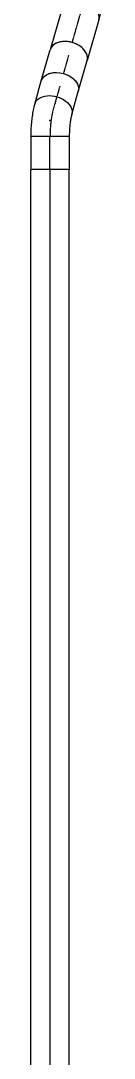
# Model space of a CAD drawing. Header units: millimetres. Extents: x 48717 to 75522, y 76128 to 88842.
# Drawn here: x 58364 to 58485, y 78509 to 80221 of the extents above; entities that cross this region are included whole.
import ezdxf

# ---------------------------------------------------------------- set-up
doc = ezdxf.new("R2010")
doc.units = ezdxf.units.MM
doc.linetypes.add('CENTER2', pattern=[1.125, 0.75, -0.125, 0.125, -0.125])
doc.layers.add('Top (Plan) View2-CENTER', color=1, linetype='CENTER2')
doc.layers.add('Top (Plan) View2-DV90-S1B-001a', color=140, linetype='Continuous')

# ---------------------------------------------------------------- blocks, each defined once
blk = doc.blocks.new('*U841')
at = {"layer": 'Top (Plan) View2-CENTER'}
blk.add_line((58395.8, 79974.8), (58395.8, 77045.7), dxfattribs=at)
at = {"layer": 'Top (Plan) View2-DV90-S1B-001a', "color": 0, "linetype": 'ByBlock', "lineweight": -2}
for p, q in [((58364.1, 77045.7), (58364.1, 79974.8)), ((58427.6, 77045.7), (58427.6, 79974.8))]:
    blk.add_line(p, q, dxfattribs=at)
for start_param, end_param in [(1.570796, 3.141593), (0, 1.570796)]:
    blk.add_ellipse((58395.8, 79974.8), major_axis=(31.7, 0), ratio=0.010002, start_param=start_param, end_param=end_param, dxfattribs=at)
blk = doc.blocks.new('*U845')
at = {"layer": 'Top (Plan) View2-CENTER'}
for p, q in [((58412, 80112.6), (58401.1, 80074.4)), ((58395.8, 79975.2), (58395.8, 80029.3))]:
    blk.add_line(p, q, dxfattribs=at)
blk.add_ellipse((58413.9, 80028.7), major_axis=(-0.2, 64), ratio=0.281866, start_param=0.774974, end_param=1.560372, dxfattribs=at)
blk.add_point((58395.8, 80055.8), dxfattribs=at)
at = {"layer": 'Top (Plan) View2-DV90-S1B-001a', "color": 0, "linetype": 'ByBlock', "lineweight": -2}
for p, q in [((58370.6, 80083.1), (58381.5, 80121.3)), ((58431.7, 80065.7), (58442.5, 80103.9)), ((58364.1, 80029.3), (58364.1, 79974.8)), ((58427.6, 80029.3), (58427.6, 79974.8))]:
    blk.add_line(p, q, dxfattribs=at)
at = {"layer": 'Top (Plan) View2-DV90-S1B-001a', "color": 0, "linetype": 'ByBlock', "lineweight": -2, "extrusion": (0, 0, -1)}
for centre, start_param, end_param in [((58412, 80112.6), 0, 2.744081), ((58412, 80112.6), 2.744081, 3.141593), ((58401.1, 80074.4), 0, 3.141593)]:
    blk.add_ellipse(centre, major_axis=(-30.5, 8.7), ratio=0.685472, start_param=start_param, end_param=end_param, dxfattribs=at)
at = {"layer": 'Top (Plan) View2-DV90-S1B-001a', "color": 0, "linetype": 'ByBlock', "lineweight": -2}
for centre, start_param, end_param in [((58395.8, 80029.3), 0, 3.141593), ((58395.8, 79974.8), 0.285753, 3.141593), ((58395.8, 79974.8), 6.282919, 6.568938)]:
    blk.add_ellipse(centre, major_axis=(31.7, 0), ratio=0.010002, start_param=start_param, end_param=end_param, dxfattribs=at)
for points in [[(58370.6, 80083.1), (58369.7, 80079.9), (58368.9, 80076.6), (58367.5, 80069.9), (58366.9, 80066.4), (58365.9, 80059.3), (58365.5, 80055.7), (58364.8, 80048.3), (58364.5, 80044.5), (58364.2, 80037), (58364.1, 80033.1), (58364.1, 80029.3)], [(58431.7, 80065.7), (58431.2, 80064.2), (58430.8, 80062.4), (58430, 80058.4), (58429.6, 80056.2), (58428.9, 80051.4), (58428.6, 80048.8), (58428.1, 80043.5), (58427.9, 80040.7), (58427.7, 80035.1), (58427.6, 80032.2), (58427.6, 80029.3)]]:
    blk.add_open_spline(points, degree=3, knots=[0.7758033, 0.7758033, 0.7758033, 0.7758033, 0.932883, 0.932883, 1.0899626, 1.0899626, 1.2470422, 1.2470422, 1.4041219, 1.4041219, 1.5612015, 1.5612015, 1.5612015, 1.5612015], dxfattribs=at)
blk = doc.blocks.new('*U846')
at = {"layer": 'Top (Plan) View2-CENTER'}
blk.add_line((58426.5, 80163.7), (58417.9, 80133.5), dxfattribs=at)
at = {"layer": 'Top (Plan) View2-DV90-S1B-001a', "color": 0, "linetype": 'ByBlock', "lineweight": -2}
for p, q in [((58381.5, 80121.3), (58396, 80172.4)), ((58442.5, 80103.9), (58457.1, 80155))]:
    blk.add_line(p, q, dxfattribs=at)
for start_param, end_param in [(1.570796, 3.141593), (0, 1.570796)]:
    blk.add_ellipse((58426.5, 80163.7), major_axis=(30.5, -8.7), ratio=0.685472, start_param=start_param, end_param=end_param, dxfattribs=at)
at = {"layer": 'Top (Plan) View2-DV90-S1B-001a', "color": 0, "linetype": 'ByBlock', "lineweight": -2, "extrusion": (0, 0, -1)}
for start_param, end_param in [(0, 1.570796), (1.570796, 3.141593)]:
    blk.add_ellipse((58412, 80112.6), major_axis=(-30.5, 8.7), ratio=0.685472, start_param=start_param, end_param=end_param, dxfattribs=at)
blk = doc.blocks.new('*U847')
at = {"layer": 'Top (Plan) View2-CENTER'}
for p, q in [((58453.5, 80393.2), (58453.4, 80297.6)), ((58432.5, 80184.6), (58445.6, 80230.7))]:
    blk.add_line(p, q, dxfattribs=at)
at = {"layer": 'Top (Plan) View2-CENTER', "extrusion": (0, 0, -1)}
blk.add_ellipse((58426.7, 80298.5), major_axis=(0.3, -95), ratio=0.281822, start_param=4.722776, end_param=5.508198, dxfattribs=at)
at = {"layer": 'Top (Plan) View2-CENTER'}
blk.add_point((58453.4, 80258.2), dxfattribs=at)
at = {"layer": 'Top (Plan) View2-DV90-S1B-001a', "color": 0, "linetype": 'ByBlock', "lineweight": -2}
for p, q in [((58421.7, 80297.6), (58421.7, 80393.2)), ((58485.2, 80297.6), (58485.2, 80393.2)), ((58415.1, 80239.3), (58396, 80172.4)), ((58476.1, 80222), (58457.1, 80155))]:
    blk.add_line(p, q, dxfattribs=at)
at = {"layer": 'Top (Plan) View2-DV90-S1B-001a', "color": 0, "linetype": 'ByBlock', "lineweight": -2, "extrusion": (0, 0, -1)}
for centre, start_param, end_param in [((58453.5, 80393.2), 0, 3.141593), ((58453.4, 80297.6), 0, 1.285089), ((58453.4, 80297.6), 1.285089, 3.141593)]:
    blk.add_ellipse(centre, major_axis=(-31.7, 0), ratio=0.009966, start_param=start_param, end_param=end_param, dxfattribs=at)
at = {"layer": 'Top (Plan) View2-DV90-S1B-001a', "color": 0, "linetype": 'ByBlock', "lineweight": -2}
for centre, start_param, end_param in [((58445.6, 80230.7), 1.968243, 3.141593), ((58445.6, 80230.7), 0, 1.968243), ((58426.5, 80163.7), 0, 3.141593)]:
    blk.add_ellipse(centre, major_axis=(30.5, -8.7), ratio=0.685472, start_param=start_param, end_param=end_param, dxfattribs=at)
for points in [[(58421.7, 80297.6), (58421.7, 80293.1), (58421.6, 80288.6), (58421.2, 80279.7), (58420.9, 80275.4), (58420.1, 80267), (58419.7, 80262.9), (58418.6, 80255.2), (58417.9, 80251.6), (58416.6, 80245), (58415.8, 80242), (58415.1, 80239.3)], [(58485.2, 80297.6), (58485.2, 80292.1), (58485.1, 80286.7), (58484.6, 80275.9), (58484.2, 80270.6), (58483.3, 80260.1), (58482.7, 80255), (58481.2, 80245), (58480.4, 80240.2), (58478.5, 80230.8), (58477.4, 80226.3), (58476.1, 80222)]]:
    blk.add_open_spline(points, degree=3, knots=[1.5803673, 1.5803673, 1.5803673, 1.5803673, 1.7374517, 1.7374517, 1.8945361, 1.8945361, 2.0516206, 2.0516206, 2.208705, 2.208705, 2.3657894, 2.3657894, 2.3657894, 2.3657894], dxfattribs=at)

msp = doc.modelspace()

# ---------------------------------------------------------------- block references
at = {"layer": 'Top (Plan) View2-DV90-S1B-001a'}
for name in ['*U847', '*U846', '*U845', '*U841']:
    msp.add_blockref(name, (0, 0), dxfattribs=at)

doc.saveas('drawing.dxf')
